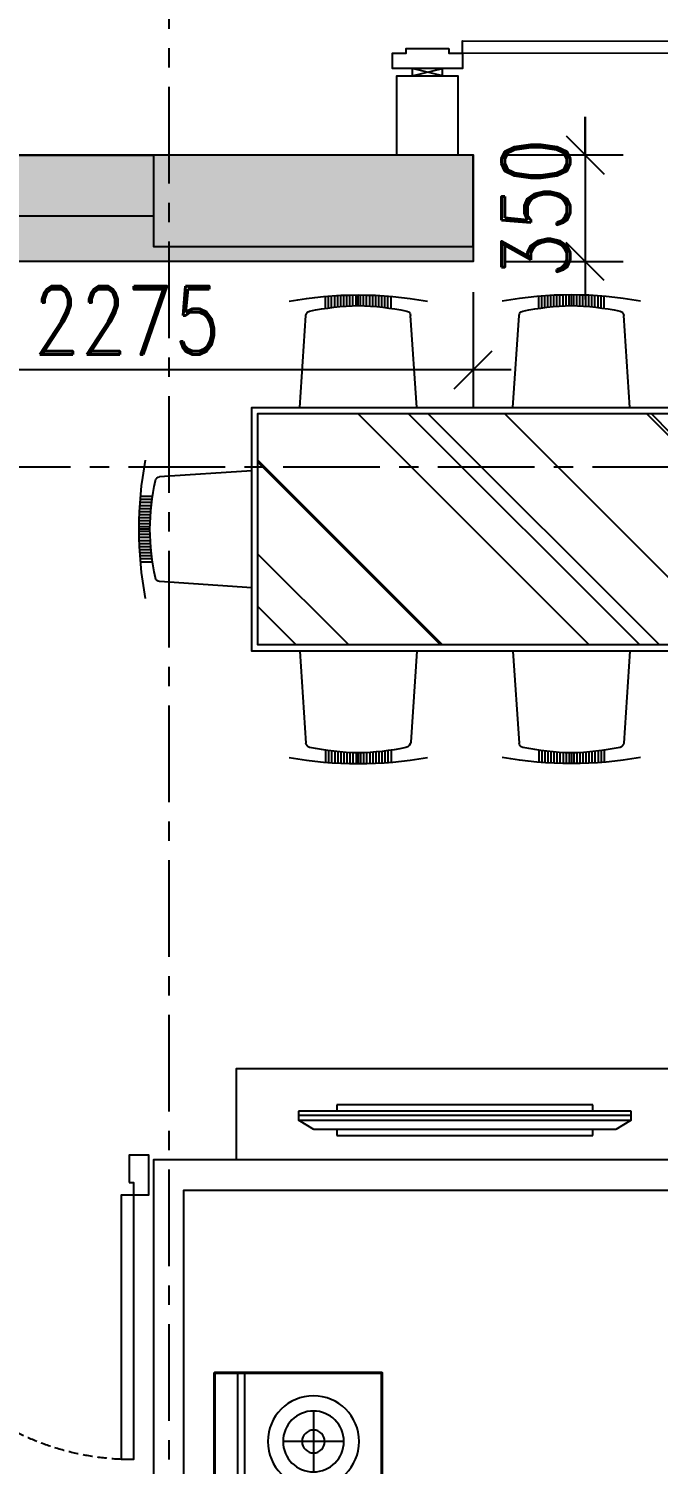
# Model space of a CAD drawing. Header units: millimetres. Extents: x 2061841 to 105821645, y -77612 to 48520811.
# Drawn here: x 105441512 to 105443580, y 48483101 to 48487815 of the extents above; entities that cross this region are included whole.
import ezdxf

# ---------------------------------------------------------------- set-up
doc = ezdxf.new("R2010")
doc.units = ezdxf.units.MM
doc.header["$LTSCALE"] = 10
doc.header["$MEASUREMENT"] = 0
doc.linetypes.add('xa_type A_Seventh floor plan$0$HIDDEN2', pattern=[4.762499999999999, 3.175, -1.5875])
doc.linetypes.add('XR_type A_TYP_GRID$0$CENTER', pattern=[50.800000000000004, 31.75, -6.35, 6.35, -6.35])
for name, color, linetype in [('AS-COLS', 2, 'Continuous'), ('DIM', 8, 'Continuous'), ('S-OPENING', 6, 'Continuous'), ('xa_type A_Seventh floor plan$0$A-DOOR', 6, 'Continuous'), ('xa_type A_Seventh floor plan$0$A-ELEV-HIDN', 54, 'xa_type A_Seventh floor plan$0$HIDDEN2'), ('xa_type A_Seventh floor plan$0$A-FURN-MOVE', 54, 'Continuous'), ('xa_type A_Seventh floor plan$0$A-FURN-MOVE-RefEdit0', 54, 'Continuous'), ('xa_type A_Seventh floor plan$0$A-WALL', 3, 'Continuous'), ('xa_type A_Seventh floor plan$0$AS-COLS', 2, 'Continuous'), ('xa_type A_Seventh floor plan$0$xb_type d_second fl_typ_fl$0$A-FURN-MOVE', 54, 'Continuous'), ('xa_type A_Seventh floor plan$0$xb_type d_second fl_typ_fl$0$A-WALL', 8, 'Continuous'), ('XR_type A_TYP_COL$0$AS-COLS', 2, 'Continuous'), ('XR_type A_TYP_COL$0$AS-COLS-PATT', 253, 'Continuous'), ('XR_type A_TYP_GRID$0$AS-GRID', 24, 'XR_type A_TYP_GRID$0$CENTER')]:
    doc.layers.add(name, color=color, linetype=linetype)
doc.layers.add('S-STRCOL HATCH', color=33, linetype='Continuous', lineweight=9)
doc.layers.add('xa_type A_Seventh floor plan$0$M-WHITE', color=7, linetype='Continuous', lineweight=40)
doc.styles.add('200', font='romand.shx', dxfattribs={"width": 0.8, "height": 225})
doc.dimstyles.new('GR1', dxfattribs={"dimtxt": 225, "dimasz": 125, "dimexe": 125, "dimexo": 100, "dimgap": 50, "dimtad": 1, "dimdec": 0, "dimzin": 3, "dimdsep": 46, "dimtxsty": '200', "dimblk1": 'OBLIQUE', "dimblk2": 'OBLIQUE', "dimsah": 1, "dimcen": 0.0625, "dimdle": 125, "dimclrd": 3, "dimclre": 3, "dimclrt": 2, "dimadec": 0, "dimazin": 0, "dimtfac": 1, "dimtdec": 0, "dimtix": 1, "dimtmove": 0, "dimatfit": 3, "dimfxl": 1, "dimtolj": 1, "dimtzin": 0, "dimarcsym": 0})

# ---------------------------------------------------------------- blocks, each defined once
blk = doc.blocks.new('xa_type A_Seventh floor plan$0$main door 1200')
at = {"color": 251}
for p, q in [((25, -50, -9.243341152579742e-09), (0, -50, -9.243341152579742e-09)), ((0, -50, -9.243341152579742e-09), (25, -150, -9.243341152579742e-09)), ((0, -150, -9.243341152579742e-09), (25, -50, -9.243341152579742e-09)), ((1200, -50, -9.243341152579742e-09), (1175, -50, -9.243341152579742e-09)), ((1175, -50, -9.243341152579742e-09), (1200, -150, -9.243341152579742e-09)), ((1175, -150, -9.243341152579742e-09), (1200, -50, -9.243341152579742e-09)), ((0, -150, -9.243341152579742e-09), (25, -150, -9.243341152579742e-09)), ((1175, -150, -9.243341152579742e-09), (1200, -150, -9.243341152579742e-09))]:
    blk.add_line(p, q, dxfattribs=at)
for points, elevation in [([(90, -169.9999446838629), (75, -169.9999446838629), (75, -214.9999446838629), (25, -214.9999446838629), (25, 14.99994468386285), (75, 14.99994468386285), (75, -30.00005531613715), (90, -30.00005531613715)], -9.24334115257969e-09), ([(1110, -169.9999446838629), (1125, -169.9999446838629), (1125, -214.9999446838629), (1175, -214.9999446838629), (1175, 14.99994468386285), (1125, 14.99994468386285), (1125, -30.00005531613715), (1110, -30.00005531613715)], -9.243341152579742e-09), ([(114.1003827045206, -1264.826204300451), (74.1003827045206, -1264.826204300451), (75, -214.9999446838629), (115, -214.9999446838629)], -2.426377052552084e-09)]:
    blk.add_lwpolyline(points, close=True, dxfattribs=dict(elevation=elevation))
at = {"layer": 'xa_type A_Seventh floor plan$0$A-ELEV-HIDN'}
blk.add_arc((74.00924338318873, -214.6003273422248, -2.426377052552084e-09), 1050.990832589861, 272.186163473391, 359.978214474122, dxfattribs=at)
at = {"layer": 'xa_type A_Seventh floor plan$0$A-WALL'}
for p, q in [((0, 0), (0, -200)), ((1200, 0), (1200, -200))]:
    blk.add_line(p, q, dxfattribs=at)
blk = doc.blocks.new('xa_type A_Seventh floor plan$0$xb_type d_second fl_typ_fl$0$Door frame 100wall')
blk.add_lwpolyline([(-80, 75), (-65, 75), (-65, 115), (-15, 115), (-15, -15), (-80, -15)], close=True)
at = {"layer": 'xa_type A_Seventh floor plan$0$xb_type d_second fl_typ_fl$0$A-WALL'}
blk.add_line((0, 0), (0, 100), dxfattribs=at)
blk = doc.blocks.new('xa_type A_Seventh floor plan$0$xb_type d_second fl_typ_fl$0$bedroom door')
blk.add_lwpolyline([(105.1464844892034, -983.9333337180142), (105.1464844892034, -115), (65.14648448920343, -115), (65.14648448920343, -983.9333337179851), (105.1464844892034, -983.9333337180142)])
at = {"layer": 'xa_type A_Seventh floor plan$0$A-ELEV-HIDN'}
blk.add_arc((65.14648448920343, -115), 869.8535155106802, 272.6356617834032, 0, dxfattribs=at)
at = {"rotation": 180}
blk.add_blockref('xa_type A_Seventh floor plan$0$xb_type d_second fl_typ_fl$0$Door frame 100wall', (0, 0), dxfattribs=at)
at = {"xscale": -1, "rotation": 180}
blk.add_blockref('xa_type A_Seventh floor plan$0$xb_type d_second fl_typ_fl$0$Door frame 100wall', (1000, 0), dxfattribs=at)
blk = doc.blocks.new('xa_type A_Seventh floor plan$0$A$C137c42e6')
at = {"layer": 'xa_type A_Seventh floor plan$0$xb_type d_second fl_typ_fl$0$A-FURN-MOVE'}
h = blk.add_hatch(dxfattribs=at)
h.set_pattern_fill('AR-RROOF', color=256, scale=20, angle=45, style=0)
h.set_pattern_definition([(44.99999999999999, (-37438.14666598383, -17439.65292104986), (431.0522938113196, 1149.472783496852), [7620.000000000001, -1016, 2540, -508]), (44.99999999999999, (-37140.00216272008, -16782.29817299871), (-836.9598704836451, 118.5393807981128), [1524, -167.64, 3048, -381]), (44.99999999999999, (-37563.87025170308, -16954.71909051435), (1627.222409137731, 2108.564137227037), [4064, -711.2000000000002, 2032, -508])])
h.paths.add_polyline_path([(-679.9999999934807, 0), (-679.9999999934807, -759.9999999948777), (679.9999999925494, -759.9999999948777), (679.9999999925494, 0), (-679.9999999934807, 0)])
for p, q in [((-457.4748868476599, 345.6295174690895), (-457.4748868476599, 385.0797714111395)), ((-447.4748868383467, 347.0332219437696), (-447.4748868383467, 385.8997357310727)), ((-437.4748868290335, 348.3148414087482), (-437.4748868290335, 386.6392225609161)), ((-427.4748868197203, 349.4749371162616), (-427.4748868197203, 387.298374553211)), ((-417.474886810407, 350.5140141351148), (-417.474886810407, 387.8773185568862)), ((-407.4748868010938, 351.4325224678032), (-407.4748868010938, 388.3761658067815)), ((-397.4748867917806, 352.2308580577374), (-397.4748867917806, 388.7950119678862)), ((-387.4748867824674, 352.9093636460602), (-387.4748867824674, 389.1339372200891)), ((-377.4748867731541, 353.4683294855058), (-377.4748867731541, 389.3930063932203)), ((-367.4748867638409, 353.9079939946532), (-367.4748867638409, 389.5722689921968)), ((-357.4748867545277, 354.228544252459), (-357.4748867545277, 389.6717592286877)), ((-350.0000000353903, 354.3904401157051), (-350.0000000353903, 389.6940385601483)), ((-342.5251131998375, 354.228544252459), (-342.5251131998375, 389.6717592286877)), ((-332.5251131905243, 353.9079939946532), (-332.5251131905243, 389.5722689921968)), ((-322.5251131812111, 353.4683294855058), (-322.5251131812111, 389.3930063932203)), ((-312.5251131718978, 352.9093636460602), (-312.5251131718978, 389.1339372200891)), ((-302.5251131625846, 352.2308580577374), (-302.5251131625846, 388.7950119678862)), ((-292.5251131532714, 351.4325224678032), (-292.5251131532714, 388.3761658067815)), ((-282.5251131439582, 350.5140141351148), (-282.5251131439582, 387.8773185568862)), ((-272.5251131346449, 349.4749371162616), (-272.5251131346449, 387.298374553211)), ((-262.525113241747, 348.3148414087482), (-262.525113241747, 386.6392225609161)), ((-252.5251132324338, 347.0332219437696), (-252.5251132324338, 385.8997357310727)), ((-242.5251132231206, 345.6295174690895), (-242.5251132231206, 385.0797714111395)), ((242.5251132221892, 345.6295174690895), (242.5251132221892, 385.0797714111395)), ((252.5251132315025, 347.0332219437696), (252.5251132315025, 385.8997357310727)), ((262.5251132408157, 348.3148414087482), (262.5251132408157, 386.6392225609161)), ((272.5251132501289, 349.4749371162616), (272.5251132501289, 387.298374553211)), ((282.5251132594422, 350.5140141351148), (282.5251132594422, 387.8773185568862)), ((292.5251131523401, 351.4325224678032), (292.5251131523401, 388.3761658067815)), ((302.5251131616533, 352.2308580577374), (302.5251131616533, 388.7950119678862)), ((312.5251131709665, 352.9093636460602), (312.5251131709665, 389.1339372200891)), ((322.5251131802797, 353.4683294855058), (322.5251131802797, 389.3930063932203)), ((332.525113189593, 353.9079939946532), (332.525113189593, 389.5722689921968)), ((342.5251131989062, 354.228544252459), (342.5251131989062, 389.6717592286877)), ((350.0000000344589, 354.3904401157051), (350.0000000344589, 389.6940385601483)), ((357.4748868700117, 354.228544252459), (357.4748868700117, 389.6717592286877)), ((367.4748868793249, 353.9079939946532), (367.4748868793249, 389.5722689921968)), ((377.4748868886381, 353.4683294855058), (377.4748868886381, 389.3930063932203)), ((387.474886781536, 352.9093636460602), (387.474886781536, 389.1339372200891)), ((397.4748867908493, 352.2308580577374), (397.4748867908493, 388.7950119678862)), ((407.4748868001625, 351.4325224678032), (407.4748868001625, 388.3761658067815)), ((417.4748868094757, 350.5140141351148), (417.4748868094757, 387.8773185568862)), ((427.4748868187889, 349.4749371162616), (427.4748868187889, 387.298374553211)), ((437.4748868281022, 348.3148414087482), (437.4748868281022, 386.6392225609161)), ((447.4748868374154, 347.0332219437696), (447.4748868374154, 385.8997357310727)), ((457.4748868467286, 345.6295174690895), (457.4748868467286, 385.0797714111395)), ((-542.2903554867953, 20.00000000372529), (-521.7981290193275, 322.5764506785199)), ((-157.7096444675699, 20.00000000372529), (-178.2018709350377, 322.5764506785199)), ((157.7096444666386, 20.00000000372529), (178.2018709341064, 322.5764506785199)), ((542.2903556022793, 20.00000000372529), (521.7981290183961, 322.5764506785199)), ((-700.0000000121072, -187.7096444368362), (-1002.57645064313, -208.2018709336407)), ((700.0000000111759, -187.7096444368362), (1002.576450642198, -208.2018709336407)), ((-1027.033221850172, -282.5251131872647), (-1065.899735724553, -282.5251131872647)), ((-1025.629517448135, -272.5251131923869), (-1065.079771390185, -272.5251131923869)), ((1025.629517447203, -272.5251131923869), (1065.079771389253, -272.5251131923869)), ((1027.033221965656, -282.5251131872647), (1065.899735723622, -282.5251131872647)), ((-1031.432522403076, -322.5251131956466), (-1068.376165756956, -322.5251131956466)), ((-1030.514014128596, -312.5251132007688), (-1067.877318535931, -312.5251132007688)), ((-1029.474937066436, -302.5251131914556), (-1067.298374546692, -302.5251131914556)), ((-1028.314841387793, -292.5251131965779), (-1066.639222496189, -292.5251131965779)), ((1028.314841386862, -292.5251131965779), (1066.639222611673, -292.5251131965779)), ((1029.47493718192, -302.5251131914556), (1067.29837454576, -302.5251131914556)), ((1030.514014127664, -312.5251132007688), (1067.877318535, -312.5251132007688)), ((1031.43252251856, -322.5251131956466), (1068.37616587244, -322.5251131956466)), ((-1034.228544158861, -372.5251131984405), (-1069.671759207733, -372.5251131984405)), ((-1033.907993988134, -362.5251131891273), (-1069.57226892747, -362.5251131891273)), ((-1033.468329522759, -352.5251131942496), (-1069.393006328493, -352.5251131942496)), ((-1032.909363683313, -342.5251131993718), (-1069.133937184699, -342.5251131993718)), ((-1032.230858051218, -332.5251131900586), (-1068.795011903159, -332.5251131900586)), ((1032.230858050287, -332.5251131900586), (1068.795012018643, -332.5251131900586)), ((1032.909363682382, -342.5251131993718), (1069.133937183768, -342.5251131993718)), ((1033.468329521827, -352.5251131942496), (1069.393006443977, -352.5251131942496)), ((1033.907993987203, -362.5251131891273), (1069.572269042954, -362.5251131891273)), ((1034.228544274345, -372.5251131984405), (1069.671759206802, -372.5251131984405)), ((-1034.390440152958, -379.9999999902211), (-1069.694038539194, -379.9999999902211)), ((-1034.228544158861, -387.4748867969029), (-1069.671759207733, -387.4748867969029)), ((-1033.907993988134, -397.4748867913149), (-1069.57226892747, -397.4748867913149)), ((-1033.468329522759, -407.4748868006282), (-1069.393006328493, -407.4748868006282)), ((-1032.909363683313, -417.4748867955059), (-1069.133937184699, -417.4748867955059)), ((1032.909363682382, -417.4748867955059), (1069.133937183768, -417.4748867955059)), ((1033.468329521827, -407.4748868006282), (1069.393006443977, -407.4748868006282)), ((1033.907993987203, -397.4748867913149), (1069.572269042954, -397.4748867913149)), ((1034.228544274345, -387.4748867969029), (1069.671759206802, -387.4748867969029)), ((1034.390440152027, -379.9999999902211), (1069.694038538262, -379.9999999902211)), ((-1032.230858051218, -427.4748867903836), (-1068.795011903159, -427.4748867903836)), ((-1031.432522403076, -437.4748867996968), (-1068.376165756956, -437.4748867996968)), ((-1030.514014128596, -447.4748867945746), (-1067.877318535931, -447.4748867945746)), ((-1029.474937066436, -457.4748867889866), (-1067.298374546692, -457.4748867889866)), ((-1028.314841387793, -467.4748867982998), (-1066.639222496189, -467.4748867982998)), ((1028.314841386862, -467.4748867982998), (1066.639222611673, -467.4748867982998)), ((1029.47493718192, -457.4748867889866), (1067.29837454576, -457.4748867889866)), ((1030.514014127664, -447.4748867945746), (1067.877318535, -447.4748867945746)), ((1031.43252251856, -437.4748867996968), (1068.37616587244, -437.4748867996968)), ((1032.230858050287, -427.4748867903836), (1068.795012018643, -427.4748867903836)), ((-1027.033221850172, -477.4748867931776), (-1065.899735724553, -477.4748867931776)), ((-1025.629517448135, -487.4748867880553), (-1065.079771390185, -487.4748867880553)), ((1025.629517447203, -487.4748867880553), (1065.079771389253, -487.4748867880553)), ((1027.033221965656, -477.4748867931776), (1065.899735723622, -477.4748867931776)), ((-700.0000000121072, -572.290355543606), (-1002.57645064313, -551.7981290468015)), ((700.0000000111759, -572.290355543606), (1002.576450642198, -551.7981290468015)), ((-542.2903554867953, -779.9999999990687), (-521.7981290193275, -1082.576450658962)), ((-157.7096444675699, -779.9999999990687), (-178.2018709350377, -1082.576450658962)), ((157.7096444666386, -779.9999999990687), (177.945924282074, -1078.797289519571)), ((542.2903556022793, -779.9999999990687), (521.7981290183961, -1082.576450658962)), ((-457.4748868476599, -1105.629517449532), (-457.4748868476599, -1145.079771391582)), ((-447.4748868383467, -1107.033221924212), (-447.4748868383467, -1145.899735711515)), ((-437.4748868290335, -1108.31484138919), (-437.4748868290335, -1146.639222541358)), ((-427.4748868197203, -1109.474937097169), (-427.4748868197203, -1147.298374533653)), ((-417.474886810407, -1110.514014115557), (-417.474886810407, -1147.877318551764)), ((-407.4748868010938, -1111.432522448245), (-407.4748868010938, -1148.376165802125)), ((-397.4748867917806, -1112.23085803818), (-397.4748867917806, -1148.795011948328)), ((-387.4748867824674, -1112.909363640938), (-387.4748867824674, -1149.133937200531)), ((-377.4748867731541, -1113.468329465948), (-377.4748867731541, -1149.393006373663)), ((-367.4748867638409, -1113.907993975095), (-367.4748867638409, -1149.572268972639)), ((-357.4748867545277, -1114.228544232901), (-357.4748867545277, -1149.671759223565)), ((-350.0000000353903, -1114.390440110583), (-350.0000000353903, -1149.694038540591)), ((-342.5251131998375, -1114.228544232901), (-342.5251131998375, -1149.671759223565)), ((-332.5251131905243, -1113.907993975095), (-332.5251131905243, -1149.572268972639)), ((-322.5251131812111, -1113.468329465948), (-322.5251131812111, -1149.393006373663)), ((-312.5251131718978, -1112.909363640938), (-312.5251131718978, -1149.133937200531)), ((-302.5251131625846, -1112.23085803818), (-302.5251131625846, -1148.795011948328)), ((-292.5251131532714, -1111.432522448245), (-292.5251131532714, -1148.376165802125)), ((-282.5251131439582, -1110.514014115557), (-282.5251131439582, -1147.877318551764)), ((-272.5251131346449, -1109.474937097169), (-272.5251131346449, -1147.298374533653)), ((-262.525113241747, -1108.31484138919), (-262.525113241747, -1146.639222541358)), ((-252.5251132324338, -1107.033221924212), (-252.5251132324338, -1145.899735711515)), ((-242.5251132231206, -1105.629517449532), (-242.5251132231206, -1145.079771391582)), ((242.5251132221892, -1105.629517449532), (242.5251132221892, -1145.079771391582)), ((252.5251132315025, -1107.033221924212), (252.5251132315025, -1145.899735711515)), ((262.5251132408157, -1108.31484138919), (262.5251132408157, -1146.639222541358)), ((272.5251132501289, -1109.474937097169), (272.5251132501289, -1147.298374533653)), ((282.5251132594422, -1110.514014115557), (282.5251132594422, -1147.877318551764)), ((292.5251131523401, -1111.432522448245), (292.5251131523401, -1148.376165802125)), ((302.5251131616533, -1112.23085803818), (302.5251131616533, -1148.795011948328)), ((312.5251131709665, -1112.909363640938), (312.5251131709665, -1149.133937200531)), ((322.5251131802797, -1113.468329465948), (322.5251131802797, -1149.393006373663)), ((332.525113189593, -1113.907993975095), (332.525113189593, -1149.572268972639)), ((342.5251131989062, -1114.228544232901), (342.5251131989062, -1149.671759223565)), ((350.0000000344589, -1114.390440110583), (350.0000000344589, -1149.694038540591)), ((357.4748868700117, -1114.228544232901), (357.4748868700117, -1149.671759223565)), ((367.4748868793249, -1113.907993975095), (367.4748868793249, -1149.572268972639)), ((377.4748868886381, -1113.468329465948), (377.4748868886381, -1149.393006373663)), ((387.474886781536, -1112.909363640938), (387.474886781536, -1149.133937200531)), ((397.4748867908493, -1112.23085803818), (397.4748867908493, -1148.795011948328)), ((407.4748868001625, -1111.432522448245), (407.4748868001625, -1148.376165802125)), ((417.4748868094757, -1110.514014115557), (417.4748868094757, -1147.877318551764)), ((427.4748868187889, -1109.474937097169), (427.4748868187889, -1147.298374533653)), ((437.4748868281022, -1108.31484138919), (437.4748868281022, -1146.639222541358)), ((447.4748868374154, -1107.033221924212), (447.4748868374154, -1145.899735711515)), ((457.4748868467286, -1105.629517449532), (457.4748868467286, -1145.079771391582))]:
    blk.add_line(p, q, dxfattribs=at)
for points in [[(-576.9449773365632, 368.9863826436922, -0.0912452707789101), (-123.055022617802, 368.9863826436922, -0.0912452707789101)], [(576.9449773356318, 368.9863826436922, 0.0912452707789101), (123.055022733286, 368.9863826436922, 0.0912452707789101)], [(-1048.986382608302, -606.9449773351662, -0.0912452707789101), (-1048.986382608302, -153.055022645276, -0.0912452707789101)], [(1048.986382607371, -606.9449773351662, 0.0912452707789101), (1048.986382607371, -153.055022645276, 0.0912452707789101)], [(-576.9449773365632, -1128.986382639036, 0.0912452707789101), (-123.055022617802, -1128.986382639036, 0.0912452707789101)], [(576.9449773356318, -1128.986382639036, -0.0912452707789101), (123.055022733286, -1128.986382639036, -0.0912452707789101)]]:
    blk.add_lwpolyline(points, format="xyb", dxfattribs=at)
for points in [[(-700.0000000121072, -779.9999999990687), (700.0000000111759, -779.9999999990687), (700.0000000111759, 20.00000000372529), (-700.0000000121072, 20.00000000372529)], [(-679.9999999934807, -759.9999999948777), (679.9999999925494, -759.9999999948777), (679.9999999925494, 0), (-679.9999999934807, 0)]]:
    blk.add_lwpolyline(points, close=True, dxfattribs=at)
for centre, radius, start, end in [((-506.8324120370671, 321.5628858013079), 15, 101.9645331829982, 176.1255151477555), ((-335.5187515849248, -486.8649099520408), 841.379979901054, 90.98618393527519, 101.9645331829982), ((-364.4812483694404, -486.8649099520408), 841.379979901054, 78.03546681700185, 89.01381606472485), ((-193.1675879172981, 321.5628858013079), 15, 3.874484852244475, 78.03546681700185), ((193.1675880327821, 321.5628858013079), 15, 101.9645331829982, 176.1255151477555), ((364.4812483685091, -486.8649099520408), 841.379979901054, 90.98618393527519, 101.9645331829982), ((335.5187517004088, -486.8649099520408), 841.379979901054, 78.03546681700185, 89.01381606472485), ((506.8324120361358, 321.5628858013079), 15, 3.874484852244475, 78.03546681700185), ((-193.1350899981335, -394.4812483387068), 841.379979901054, 168.0354671096419, 179.013816144295), ((-1001.562885765918, -223.1675879596733), 15, 93.87448485044166, 168.0354671096419), ((1001.562885764986, -223.1675879596733), 15, 11.96453289035808, 86.12551514955834), ((193.1350899972022, -394.4812483387068), 841.379979901054, 0.9861838557049428, 11.96453289035808), ((-193.1350899981335, -365.5187516417354), 841.379979901054, 180.986183855705, 191.9645328903581), ((193.1350899972022, -365.5187516417354), 841.379979901054, 348.0354671096419, 359.013816144295), ((-1001.562885765918, -536.8324120212346), 15, 191.9645328903581, 266.1255151495583), ((1001.562885764986, -536.8324120212346), 15, 273.8744848504417, 348.0354671096419), ((-506.8324120370671, -1081.56288578175), 15, 183.8744848522445, 258.0354668170018), ((-193.1675879172981, -1081.56288578175), 15, 281.9645331829981, 356.1255151477555), ((197.9002137081698, -1077.445869683288), 20, 183.8744848522445, 258.2988877067481), ((506.8324120361358, -1081.56288578175), 15, 281.9645331829981, 356.1255151477555), ((-335.5187515849248, -273.1350900288671), 841.379979901054, 258.0354668170018, 269.0138160647248), ((-364.4812483694404, -273.1350900288671), 841.379979901054, 270.9861839352752, 281.9645331829981), ((364.4812483685091, -273.1350900288671), 841.379979901054, 258.2988877067481, 269.0138160647248), ((335.5187517004088, -273.1350900288671), 841.379979901054, 270.9861839352752, 281.9645331829981)]:
    blk.add_arc(centre, radius, start, end, dxfattribs=at)
blk = doc.blocks.new('xa_type A_Seventh floor plan$0$Bedside table')
for p, q in [((-449.999999949112, 450.000000050728), (-2.488377504050732e-09, 450.0000000265427)), ((-449.9999999776483, 2.747401595115662e-08), (-449.999999949112, 450.000000050728)), ((2.066371962428093e-08, 2.747401595115662e-08), (-2.488377504050732e-09, 450.000000050728)), ((-449.9999999518041, 2.747401595115662e-08), (-5.180481821298599e-09, 5.165929906070232e-08))]:
    blk.add_line(p, q)
at = {"color": 251}
for p, q in [((-224.9999999771535, 325.000000039101), (-224.9999999771535, 125.000000039101)), ((-324.9999999771535, 225.000000039101), (-124.9999999771535, 225.000000039101))]:
    blk.add_line(p, q, dxfattribs=at)
for radius in [150, 100]:
    blk.add_circle((-224.9999999771535, 225.000000039101), radius)
blk.add_circle((-224.9999999771535, 225.000000039101), 37.5, dxfattribs=at)
blk = doc.blocks.new('xa_type A_Seventh floor plan$0$Pillow')
for points in [[(-254.386037159526, 186.2328091325421, 0.06526936385253308), (275.1859419788196, 185.1607362427711, 0.04080593409069517)], [(303.4952503720886, 98.00376387059922, 0.1009997407030388), (306.5908630396862, 40.49497643159179, -0.121920142499974), (301.3806903578911, -49.09718330766336, 0.1029586975935878), (296.0998371346658, -98.21141123616776, 0.08845289372068096)], [(-304.1879688949322, -110.5514185885567, 0.1129401980865401), (-300.0952683447744, 74.60595465939754)]]:
    blk.add_lwpolyline(points, format="xyb")
for centre, radius, start, end in [((-8.61788685216743, 173.2326404066131), 307.7113697334988, 175.3048403126978, 198.694185993137), ((-332.3984179839894, -45.35724513263936), 244.3765225966924, 40.41890206520205, 85.98709623762083), ((334.212423924568, -51.98006418086035), 244.3765225966924, 94.0129037623792, 127.5960590071242), ((124.2801304641203, 171.9043197018778), 193.8539433589094, 318.5574523974782, 5.889976467847864), ((-122.4661245233414, -178.0534380693492), 193.8539433589094, 126.5710977634053, 185.8899764678478), ((122.8057765343043, -181.6779244939241), 192.3473167859912, 354.5226501857853, 52.54401056962069), ((191.2830168586934, -274.1010158606098), 143.274077278753, 34.17586180321516, 80.68805649206078), ((-319.8604320773247, -115.8231583363918), 82.24999522997767, 273.1807734041928, 340.4594518276794), ((-80.68527422965883, -5019.379463758141), 4847.204910630051, 85.77055396209423, 92.16008495318563), ((274.8703425344918, -245.5261914398076), 60.18220819762526, 49.09905915224455, 88.16289779473588)]:
    blk.add_arc(centre, radius, start, end)
blk = doc.blocks.new('xa_type A_Seventh floor plan$0$Bed Queensize')
at = {"color": 251}
for p, q in [((-99.99999988591298, -1250.000000044703), (-99.99999988591298, 1250.000000045635)), ((-350, 1125.000000034459), (-350, 925.0000000344589)), ((-1487.348775751423, 799.9999999981374), (-1487.34877575608, -799.9999999981374))]:
    blk.add_line(p, q, dxfattribs=at)
blk.add_lwpolyline([(-1773.86435880186, -448.8643588004634), (-2074.999999974854, -448.8643587995321), (-1773.86435880186, -799.9999999990687)], close=True, dxfattribs=at)
at = {"layer": 'xa_type A_Seventh floor plan$0$A-FURN-MOVE-RefEdit0'}
for p, q in [((-574.9999999720603, 1250.000000044703), (-125.0000000251457, 1250.000000020489)), ((-125.0000000023283, 800.0000000223517), (-125.0000000251457, 1250.000000044703)), ((-450, 1025.000000033528), (-250.0000000004657, 1025.000000033528)), ((-574.9999999743886, 800.0000000223517), (-125.0000000279397, 800.0000000456348))]:
    blk.add_line(p, q, dxfattribs=at)
for radius in [150, 99.99999999999999, 37.49999999999999]:
    blk.add_circle((-350, 1025.000000034459), radius, dxfattribs=at)
at = {"layer": 'xa_type A_Seventh floor plan$0$M-WHITE'}
blk.add_lwpolyline([(-2074.999999997307, -800.0000000001132), (-2074.999999997307, 799.9999999998865), (-575.000000000698, 799.9999999047657), (-574.9999999765128, 1250.000000046188), (-24.99999999730744, 1250.000000042026), (-24.99999999730744, -1250.000000042026), (-574.9999999721617, -1250.000000046188), (-575.000000000698, -800.0000000229336)], close=True, dxfattribs=at)
at = {"layer": 'xa_type A_Seventh floor plan$0$A-FURN-MOVE-RefEdit0', "rotation": 90}
for p in [(-351.7637021583505, 379.6718125799671), (-351.7637021583505, -396.6871334677562)]:
    blk.add_blockref('xa_type A_Seventh floor plan$0$Pillow', p, dxfattribs=at)
at = {"layer": 'xa_type A_Seventh floor plan$0$A-FURN-MOVE-RefEdit0', "xscale": -0.9999999999999999, "rotation": 180}
blk.add_blockref('xa_type A_Seventh floor plan$0$Bedside table', (-125.0000000228174, -799.9999999953434), dxfattribs=at)
blk = doc.blocks.new('xa_type A_Seventh floor plan$0$tv')
for p, q in [((-500.4868905363837, 0), (-500.4868905363837, -20.12899201875553)), ((339.9007095039123, 0), (-500.4868905363837, 0)), ((339.9007095039123, -20.12899201875553), (339.9007095039123, 0)), ((-626.2930905162357, -50.32248004685971), (-575.9706105242949, -20.12899201875553)), ((-575.9706105242949, -20.12899201875553), (415.3844294918235, -20.12899201875553)), ((415.3844294918235, -20.12899201875553), (465.7069094837643, -50.32248004685971)), ((465.7069094837643, -50.32248004685971), (-626.2930905162357, -50.32248004685971)), ((-626.2930905162357, -50.32248004685971), (-626.2930905162357, -80.51596807499298)), ((465.7069094837643, -50.32248004685971), (-626.2930905162357, -50.32248004685971)), ((-626.2930905162357, -65.41922406092635), (465.7069094837643, -65.41922406092635)), ((-626.2930905162357, -80.51596807499298), (465.7069094837643, -80.51596807499298)), ((-500.4868905363837, -80.51596807499298), (-500.4868905363837, -100.6449600937194)), ((339.9007095039123, -100.6449600937194), (339.9007095039123, -80.51596807499298)), ((465.7069094837643, -80.51596807499298), (465.7069094837643, -50.32248004685971)), ((-500.4868905363837, -100.6449600937194), (339.9007095039123, -100.6449600937194))]:
    blk.add_line(p, q)
blk = doc.blocks.new('_Oblique')
at = {"color": 0, "linetype": 'ByBlock', "lineweight": -2}
blk.add_line((-0.5, -0.5), (0.5, 0.5), dxfattribs=at)
blk = doc.blocks.new('*D369')
at = {"layer": 'Defpoints', "color": 0, "transparency": 16777216}
for p in [(20019.51064141095, 8510.529751710594), (20019.51064141095, 8160.529751710594), (20387.84826612473, 8160.529751710594)]:
    blk.add_point(p, dxfattribs=at)
at = {"layer": 'DIM', "color": 3, "lineweight": -2, "transparency": 16777216}
for p, q in [((20387.84826612473, 8635.529751710594), (20387.84826612473, 8035.529751710594)), ((20387.84826612473, 8510.529751710594), (20387.84826612473, 8635.529751710594)), ((20119.51064141095, 8510.529751710594), (20512.84826612473, 8510.529751710594)), ((20119.51064141095, 8160.529751710594), (20512.84826612473, 8160.529751710594)), ((20387.84826612473, 8160.529751710594), (20387.84826612473, 8035.529751710594))]:
    blk.add_line(p, q, dxfattribs=at)
at = {"layer": 'DIM', "color": 3, "linetype": 'ByBlock', "lineweight": -2, "transparency": 16777216, "xscale": 125, "yscale": 125, "zscale": 125}
for p, rotation in [((20387.84826612473, 8510.529751710594), 270), ((20387.84826612473, 8160.529751710594), 90)]:
    blk.add_blockref('_Oblique', p, dxfattribs=dict(at, rotation=rotation))
at = {"layer": 'DIM', "color": 2, "transparency": 16777216, "insert": (20225.34826612473, 8335.529751710594), "char_height": 225, "attachment_point": 5, "rotation": 90, "style": '200'}
blk.add_mtext('\\A1;350', dxfattribs=at)
blk = doc.blocks.new('*D370')
at = {"layer": 'Defpoints', "color": 0, "transparency": 16777216}
for p in [(17744.45256508887, 8160.529751710594), (20019.51064141095, 8160.529751710594), (17744.45256508887, 7805.081530891359)]:
    blk.add_point(p, dxfattribs=at)
at = {"layer": 'DIM', "color": 3, "lineweight": -2, "transparency": 16777216}
for p, q in [((17744.45256508887, 8060.529751710594), (17744.45256508887, 7680.081530891359)), ((20019.51064141095, 8060.529751710594), (20019.51064141095, 7680.081530891359)), ((20144.51064141095, 7805.081530891359), (17619.45256508887, 7805.081530891359))]:
    blk.add_line(p, q, dxfattribs=at)
at = {"layer": 'DIM', "color": 3, "linetype": 'ByBlock', "lineweight": -2, "transparency": 16777216, "xscale": 125, "yscale": 125, "zscale": 125, "rotation": 180}
blk.add_blockref('_Oblique', (17744.45256508887, 7805.081530891359), dxfattribs=at)
at = {"layer": 'DIM', "color": 3, "linetype": 'ByBlock', "lineweight": -2, "transparency": 16777216, "xscale": 125, "yscale": 125, "zscale": 125}
blk.add_blockref('_Oblique', (20019.51064141095, 7805.081530891359), dxfattribs=at)
at = {"layer": 'DIM', "color": 2, "transparency": 16777216, "insert": (18881.98160324991, 7967.581530891359), "char_height": 225, "attachment_point": 5, "style": '200'}
blk.add_mtext('\\A1;2275', dxfattribs=at)
blk = doc.blocks.new('G$CDE8A9FAD')
at = {"layer": 'S-STRCOL HATCH'}
h = blk.add_hatch(color=256, dxfattribs=at)
h.dxf.hatch_style = 1
h.paths.add_polyline_path([(17744.45256508887, 8510.529751710594), (20019.51064141095, 8510.529751710594), (20019.51064141095, 8160.529751710594), (17744.45256508887, 8160.529751710594), (17744.45256508887, 8510.529751710594)])
at = {"layer": 'AS-COLS', "color": 1, "elevation": 1.288640305030717e-10}
blk.add_lwpolyline([(17744.45256508887, 8510.529751710594), (20019.51064141095, 8510.529751710594), (20019.51064141095, 8160.529751710594), (17744.45256508887, 8160.529751710594)], close=True, dxfattribs=at)
at = {"layer": 'DIM'}
dim = blk.add_linear_dim(base=(20387.84826612473, 8160.529751710594, -1.107122877641753e-09), p1=(20019.51064141095, 8510.529751710594), p2=(20019.51064141095, 8160.529751710594), angle=90, dimstyle='GR1', dxfattribs=at)
dim.commit()
dim.dimension.update_dxf_attribs({"geometry": '*D369', "text_midpoint": (20225.34826612473, 8335.529751710594, -1.107122877641753e-09)})
dim = blk.add_linear_dim(base=(17744.45256508887, 7805.081530891359, -1.107122877641753e-09), p1=(20019.51064141095, 8160.529751710594), p2=(17744.45256508887, 8160.529751710594), dimstyle='GR1', dxfattribs=at)
dim.commit()
dim.dimension.update_dxf_attribs({"geometry": '*D370', "text_midpoint": (18881.98160324991, 7967.581530891359, -1.107122877641753e-09)})
blk = doc.blocks.new('TOWER-A TYPICAL FLOOR FRAMING PLAN N')
at = {"layer": 'XR_type A_TYP_COL$0$AS-COLS-PATT'}
h = blk.add_hatch(color=256, dxfattribs=at)
h.dxf.hatch_style = 1
h.paths.add_polyline_path([(102679972.4568491, 48585414.73973612), (102678922.4568491, 48585414.73973612), (102678922.4568491, 48585114.73973612), (102679972.4568491, 48585114.73973612)])
at = {"layer": 'xa_type A_Seventh floor plan$0$A-FURN-MOVE', "elevation": 1.288640305574518e-10}
blk.add_lwpolyline([(102680694.6821669, 48582415.31117684), (102680694.6988436, 48582115.31117731), (102679194.6988436, 48582115.23891176), (102679194.6821669, 48582415.23891128)], close=True, dxfattribs=at)
at = {"layer": 'xa_type A_Seventh floor plan$0$A-WALL', "elevation": 1.288640305574518e-10}
for points in [[(102679721.7915059, 48585414.74989873), (102679721.7915059, 48585674.5235884), (102679921.7915059, 48585674.5235884), (102679921.7915059, 48585414.74989873)], [(102679021.7962507, 48579315.01839036), (102679021.7962507, 48582015.27504454), (102680967.6014365, 48582015.27504454), (102680967.6014365, 48582115.27504454), (102678921.7962507, 48582115.27504454), (102678921.7962507, 48579315.01839036)]]:
    blk.add_lwpolyline(points, dxfattribs=at)
at = {"layer": 'xa_type A_Seventh floor plan$0$AS-COLS', "elevation": 1.288640305574518e-10}
for points in [[(102676597.3854153, 48584714.69595449), (102676597.3854153, 48585414.70351861), (102676797.3854153, 48585414.70351861), (102676797.3854153, 48584714.69595449), (102677697.3854153, 48584714.69595449), (102677697.3854153, 48585414.68710818), (102678922.4925963, 48585414.74990197)], [(102678922.5028474, 48585214.74990223), (102677897.3854153, 48585214.69735907), (102677897.3854153, 48584614.69595449), (102676797.3854237, 48584614.69595449)]]:
    blk.add_lwpolyline(points, dxfattribs=at)
at = {"layer": 'XR_type A_TYP_COL$0$AS-COLS', "elevation": 1.288640305574518e-10}
blk.add_lwpolyline([(102679972.4568491, 48585414.73973612), (102678922.4568491, 48585414.73973612), (102678922.4568491, 48585114.73973612), (102679972.4568491, 48585114.73973612)], close=True, dxfattribs=at)
at = {"layer": 'XR_type A_TYP_GRID$0$AS-GRID'}
for p, q in [((102678972.4392648, 48610531.00135248), (102678972.4392648, 48574150.42679598)), ((102691349.4452271, 48584389.69324874), (102655331.945676, 48584389.69324874))]:
    blk.add_line(p, q, dxfattribs=at)
at = {"layer": 'AS-COLS', "color": 6}
blk.add_blockref('G$CDE8A9FAD', (102659952.3389408, 48576904.55274101), dxfattribs=at)
at = {"layer": 'xa_type A_Seventh floor plan$0$A-DOOR', "rotation": 90.00000000000001}
blk.add_blockref('xa_type A_Seventh floor plan$0$main door 1200', (102679721.7915059, 48585674.5235884), dxfattribs=at)
at = {"layer": 'xa_type A_Seventh floor plan$0$A-DOOR', "xscale": -1}
blk.add_blockref('xa_type A_Seventh floor plan$0$xb_type d_second fl_typ_fl$0$bedroom door', (102678921.7962507, 48582115.27504454), dxfattribs=at)
at = {"layer": 'xa_type A_Seventh floor plan$0$A-FURN-MOVE', "rotation": 180}
for name, p in [('xa_type A_Seventh floor plan$0$tv', (102679864.4113478, 48582194.89327051)), ('xa_type A_Seventh floor plan$0$Bed Queensize', (102679097.3969404, 48580165.14670866))]:
    blk.add_blockref(name, p, dxfattribs=at)
at = {"layer": 'xa_type A_Seventh floor plan$0$A-WALL', "xscale": -1}
blk.add_blockref('xa_type A_Seventh floor plan$0$A$C137c42e6', (102679944.6821669, 48584565.93452222), dxfattribs=at)

msp = doc.modelspace()

# ---------------------------------------------------------------- block references
at = {"layer": 'S-OPENING'}
msp.add_blockref('TOWER-A TYPICAL FLOOR FRAMING PLAN N', (2763000.288780258, -98014.70671840524), dxfattribs=at)

doc.saveas('drawing.dxf')
